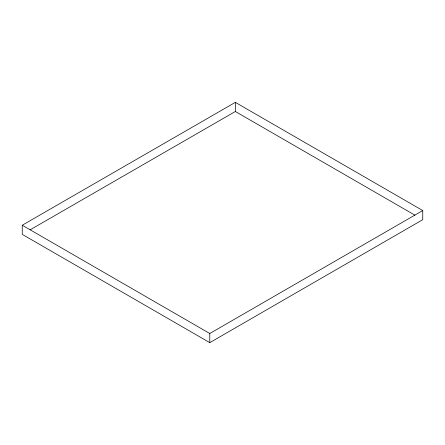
<?xml version="1.0" encoding="UTF-8"?>
<svg xmlns="http://www.w3.org/2000/svg" width="445" height="445" viewBox="0 0 445 445"><rect width="100%" height="100%" fill="white"/><g stroke="black" fill="none" stroke-linecap="round" stroke-linejoin="round"><path stroke-width="0.67" d="M22.25 225.231L235.344 102.356L422.75 210.552L422.75 219.691L209.784 342.644L22.25 234.37L22.25 225.231L209.784 333.505L422.75 210.552M30.076 229.859L235.344 111.495L414.94 215.185M235.344 102.356L235.344 111.495M209.784 333.505L209.784 342.644"/></g></svg>
